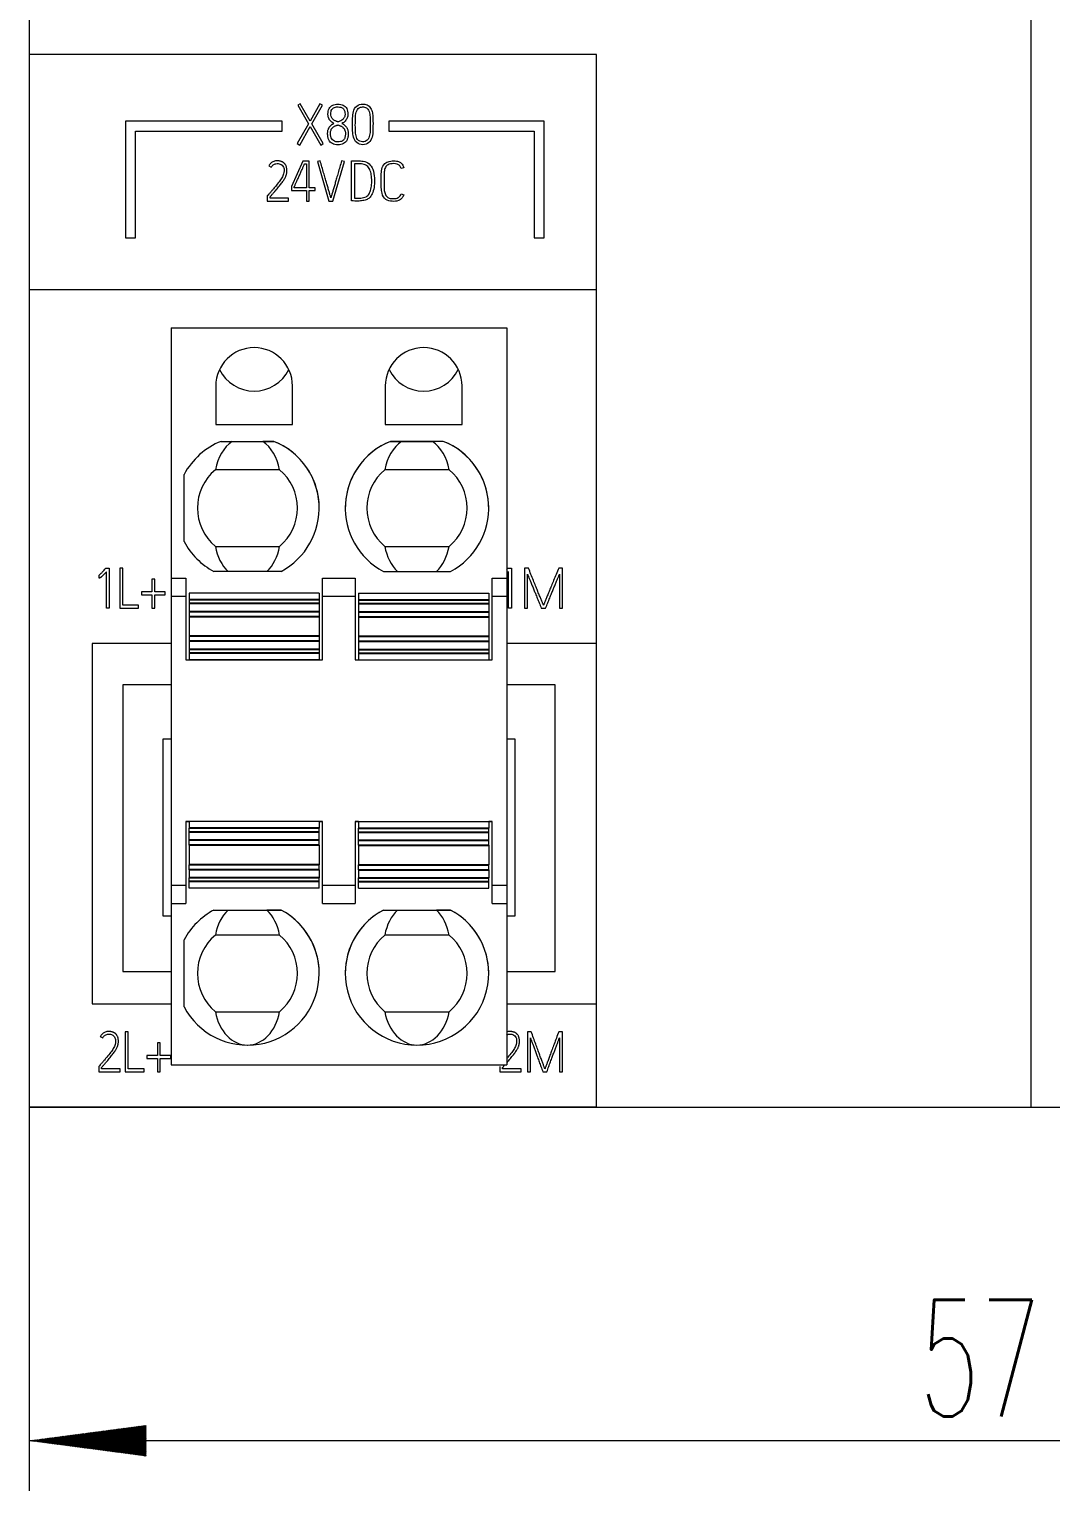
# Model space of a CAD drawing. Header units: millimetres. Extents: x 0 to 594, y 0 to 420.
# Drawn here: x 255.42 to 286.03, y 229.15 to 272.97 of the extents above; entities that cross this region are included whole.
import ezdxf

# ---------------------------------------------------------------- set-up
doc = ezdxf.new("R2010")
doc.units = ezdxf.units.MM
doc.layers.add('1', color=7, linetype='Continuous')
doc.layers.add('106', color=7, linetype='Continuous')
doc.styles.add('latin_extended', font='simplex.shx')

msp = doc.modelspace()

# ---------------------------------------------------------------- hatches: boundary and pattern name
at = {"layer": '106', "linetype": 'Continuous', "lineweight": 13}
h = msp.add_hatch(dxfattribs=at)
h.set_pattern_fill('ANSI31', scale=0.0062, style=0)
h.paths.add_polyline_path([(255.418, 230.654), (258.918, 231.114), (258.918, 230.193)], flags=0)

# ---------------------------------------------------------------- linework, layer by layer
at = {"layer": '1', "color": 7, "linetype": 'Continuous', "lineweight": 13}
for p, q in [((255.418, 354.554), (255.418, 272.212)), ((285.448, 240.654), (285.448, 286.483)), ((255.418, 272.212), (255.418, 265.154)), ((255.418, 272.212), (255.418, 272.212)), ((272.418, 272.212), (255.418, 272.212)), ((272.418, 272.212), (255.418, 272.212)), ((272.418, 272.212), (272.418, 272.212)), ((272.418, 240.654), (272.418, 272.212)), ((263.536, 270.735), (263.464, 270.694)), ((263.464, 270.694), (263.789, 270.133)), ((263.836, 270.216), (263.536, 270.735)), ((264.13, 270.735), (263.836, 270.216)), ((263.886, 270.131), (264.205, 270.694)), ((264.205, 270.694), (264.13, 270.735)), ((258.3, 270.217), (258.3, 266.718)), ((263.001, 270.217), (258.3, 270.217)), ((258.6, 266.718), (258.6, 269.915)), ((258.6, 269.915), (263.001, 269.915)), ((263.001, 269.915), (263.001, 270.217)), ((263.789, 270.133), (263.451, 269.539)), ((263.524, 269.497), (263.837, 270.048)), ((263.837, 270.048), (264.157, 269.497)), ((264.23, 269.539), (263.886, 270.131)), ((266.199, 270.216), (266.199, 269.914)), ((270.851, 270.216), (266.199, 270.216)), ((266.199, 269.914), (270.551, 269.914)), ((270.551, 269.914), (270.551, 266.717)), ((270.851, 266.717), (270.851, 270.216)), ((263.451, 269.539), (263.524, 269.497)), ((264.157, 269.497), (264.23, 269.539)), ((264.136, 269.025), (264.054, 269.002)), ((264.861, 269.002), (264.78, 269.025)), ((262.596, 268.869), (262.671, 268.831)), ((263.613, 269.017), (263.277, 268.258)), ((263.811, 269.017), (263.613, 269.017)), ((263.668, 268.934), (263.726, 268.934)), ((263.726, 268.934), (263.726, 268.218)), ((263.811, 268.218), (263.811, 269.017)), ((264.054, 269.002), (264.4, 267.817)), ((264.517, 267.817), (264.861, 269.002)), ((265.079, 267.825), (265.079, 269.02)), ((265.164, 268.936), (265.164, 267.904)), ((266.644, 268.809), (266.562, 268.789)), ((263.277, 268.258), (263.277, 268.135)), ((263.36, 268.218), (263.36, 268.24)), ((263.726, 268.218), (263.36, 268.218)), ((263.987, 268.218), (263.811, 268.218)), ((263.987, 268.135), (263.987, 268.218)), ((262.551, 267.97), (262.551, 267.817)), ((262.551, 267.817), (263.19, 267.817)), ((262.634, 267.9), (262.634, 267.94)), ((263.19, 267.9), (262.634, 267.9)), ((263.19, 267.817), (263.19, 267.9)), ((263.277, 268.135), (263.726, 268.135)), ((263.726, 268.135), (263.726, 267.817)), ((263.726, 267.817), (263.811, 267.817)), ((263.811, 267.817), (263.811, 268.135)), ((263.811, 268.135), (263.987, 268.135)), ((264.4, 267.817), (264.517, 267.817)), ((266.564, 268.035), (266.642, 268.007)), ((258.3, 266.718), (258.6, 266.718)), ((270.551, 266.717), (270.851, 266.717)), ((255.418, 265.154), (255.418, 240.654)), ((255.418, 265.154), (255.418, 265.154)), ((272.418, 265.154), (255.418, 265.154)), ((272.418, 265.154), (255.418, 265.154)), ((259.668, 264.019), (259.668, 256.514)), ((259.668, 264.019), (269.728, 264.019)), ((269.728, 264.019), (269.728, 256.514)), ((261.008, 262.274), (261.008, 261.124)), ((263.308, 261.124), (263.308, 262.274)), ((266.088, 262.274), (266.088, 261.124)), ((268.388, 261.124), (268.388, 262.274)), ((261.008, 261.124), (263.308, 261.124)), ((266.088, 261.124), (268.388, 261.124)), ((261.169, 260.614), (261.169, 260.614)), ((261.169, 260.614), (262.747, 260.614)), ((261.496, 260.614), (262.419, 260.614)), ((262.747, 260.614), (262.747, 260.614)), ((266.249, 260.614), (266.249, 260.614)), ((267.827, 260.614), (266.249, 260.614)), ((266.576, 260.614), (267.499, 260.614)), ((267.827, 260.614), (267.827, 260.614)), ((260.058, 259.62), (260.058, 259.62)), ((260.058, 257.607), (260.058, 259.62)), ((262.921, 259.764), (260.994, 259.764)), ((260.994, 259.764), (260.994, 259.764)), ((262.921, 259.764), (260.994, 259.764)), ((262.921, 259.764), (262.921, 259.764)), ((268.001, 259.764), (266.074, 259.764)), ((266.074, 259.764), (266.074, 259.764)), ((268.001, 259.764), (266.074, 259.764)), ((268.001, 259.764), (268.001, 259.764)), ((260.994, 257.464), (262.921, 257.464)), ((266.074, 257.464), (268.001, 257.464)), ((257.712, 256.81), (257.817, 256.81)), ((257.817, 256.81), (257.817, 255.615)), ((258.135, 256.815), (258.135, 255.617)), ((258.22, 256.815), (258.135, 256.815)), ((258.22, 255.702), (258.22, 256.815)), ((269.754, 256.81), (269.869, 256.81)), ((269.869, 256.81), (269.869, 255.615)), ((270.259, 256.817), (270.259, 255.617)), ((270.376, 256.817), (270.259, 256.817)), ((271.403, 256.817), (271.284, 256.817)), ((271.403, 255.617), (271.403, 256.817)), ((257.516, 256.514), (257.511, 256.603)), ((257.734, 255.615), (257.734, 256.707)), ((259.179, 256.484), (259.096, 256.484)), ((259.096, 256.484), (259.096, 256.098)), ((259.179, 256.098), (259.179, 256.484)), ((259.668, 256.514), (259.668, 255.968)), ((259.668, 256.514), (260.108, 256.514)), ((260.108, 256.514), (260.108, 255.968)), ((262.964, 256.714), (260.951, 256.714)), ((264.208, 255.968), (264.208, 256.514)), ((264.208, 256.514), (265.188, 256.514)), ((265.188, 256.514), (265.188, 255.968)), ((266.031, 256.714), (268.044, 256.714)), ((269.288, 256.514), (269.728, 256.514)), ((269.288, 255.968), (269.288, 256.514)), ((269.728, 256.514), (269.728, 255.968)), ((269.777, 255.615), (269.777, 256.707)), ((270.352, 255.617), (270.352, 256.631)), ((271.31, 256.634), (271.31, 255.617)), ((258.783, 256.098), (258.783, 256.013)), ((259.096, 256.098), (258.783, 256.098)), ((258.783, 256.013), (259.096, 256.013)), ((258.783, 256.013), (258.783, 256.013)), ((258.783, 256.013), (259.096, 256.013)), ((259.096, 256.013), (259.096, 256.013)), ((259.096, 256.013), (259.096, 255.617)), ((259.495, 256.098), (259.179, 256.098)), ((259.179, 256.013), (259.179, 256.013)), ((259.179, 256.013), (259.495, 256.013)), ((259.179, 255.617), (259.179, 256.013)), ((259.179, 256.013), (259.495, 256.013)), ((259.495, 256.013), (259.495, 256.098)), ((259.495, 256.013), (259.495, 256.013)), ((259.668, 255.968), (259.668, 247.31)), ((259.668, 255.968), (260.108, 255.968)), ((260.108, 255.968), (260.108, 254.064)), ((260.208, 256.064), (260.208, 255.864)), ((264.108, 256.064), (260.208, 256.064)), ((264.108, 256.064), (264.108, 255.864)), ((264.208, 255.968), (265.188, 255.968)), ((264.208, 254.064), (264.208, 255.968)), ((265.188, 255.968), (265.188, 254.064)), ((265.288, 256.064), (265.288, 255.864)), ((265.288, 256.064), (269.188, 256.064)), ((269.188, 256.064), (269.188, 255.864)), ((269.288, 254.064), (269.288, 255.968)), ((269.288, 255.968), (269.728, 255.968)), ((269.728, 255.968), (269.728, 247.31)), ((257.817, 255.615), (257.734, 255.615)), ((257.734, 255.615), (257.734, 255.615)), ((257.817, 255.615), (257.734, 255.615)), ((257.817, 255.615), (257.817, 255.615)), ((258.135, 255.617), (258.696, 255.617)), ((258.135, 255.617), (258.696, 255.617)), ((258.135, 255.617), (258.135, 255.617)), ((258.696, 255.702), (258.22, 255.702)), ((258.696, 255.617), (258.696, 255.702)), ((258.696, 255.617), (258.696, 255.617)), ((259.096, 255.617), (259.179, 255.617)), ((259.096, 255.617), (259.096, 255.617)), ((259.096, 255.617), (259.179, 255.617)), ((259.179, 255.617), (259.179, 255.617)), ((260.208, 255.864), (260.208, 255.749)), ((260.208, 255.749), (260.208, 255.505)), ((260.208, 255.505), (260.208, 255.356)), ((264.108, 255.864), (264.108, 255.749)), ((264.108, 255.749), (264.108, 255.505)), ((264.108, 255.505), (264.108, 255.356)), ((265.288, 255.864), (265.288, 255.749)), ((265.288, 255.749), (265.288, 255.505)), ((265.288, 255.505), (265.288, 255.356)), ((269.188, 255.864), (269.188, 255.749)), ((269.188, 255.749), (269.188, 255.505)), ((269.188, 255.505), (269.188, 255.356)), ((269.869, 255.615), (269.777, 255.615)), ((269.777, 255.615), (269.777, 255.615)), ((269.869, 255.615), (269.777, 255.615)), ((269.869, 255.615), (269.869, 255.615)), ((270.259, 255.617), (270.352, 255.617)), ((270.259, 255.617), (270.259, 255.617)), ((270.259, 255.617), (270.352, 255.617)), ((270.352, 255.617), (270.352, 255.617)), ((270.761, 255.617), (270.894, 255.617)), ((270.761, 255.617), (270.761, 255.617)), ((270.761, 255.617), (270.894, 255.617)), ((270.894, 255.617), (270.894, 255.617)), ((271.31, 255.617), (271.403, 255.617)), ((271.31, 255.617), (271.31, 255.617)), ((271.31, 255.617), (271.403, 255.617)), ((271.403, 255.617), (271.403, 255.617)), ((260.208, 255.356), (260.208, 254.771)), ((264.108, 255.356), (264.108, 254.771)), ((265.288, 255.356), (265.288, 254.771)), ((269.188, 255.356), (269.188, 254.771)), ((260.208, 254.771), (260.208, 254.622)), ((260.208, 254.622), (260.208, 254.378)), ((264.108, 254.771), (264.108, 254.622)), ((264.108, 254.622), (264.108, 254.378)), ((265.288, 254.771), (265.288, 254.622)), ((265.288, 254.622), (265.288, 254.378)), ((269.188, 254.771), (269.188, 254.622)), ((269.188, 254.622), (269.188, 254.378)), ((257.304, 254.554), (257.304, 254.554)), ((259.668, 254.554), (257.304, 254.554)), ((257.304, 254.554), (257.304, 243.754)), ((259.668, 254.554), (257.304, 254.554)), ((260.208, 254.378), (260.208, 254.264)), ((260.208, 254.264), (260.208, 254.064)), ((264.108, 254.378), (264.108, 254.264)), ((264.108, 254.264), (264.108, 254.064)), ((265.288, 254.378), (265.288, 254.264)), ((265.288, 254.264), (265.288, 254.064)), ((269.188, 254.378), (269.188, 254.264)), ((269.188, 254.264), (269.188, 254.064)), ((272.418, 254.555), (269.728, 254.555)), ((272.418, 254.555), (269.728, 254.555)), ((260.108, 254.064), (260.208, 254.064)), ((260.208, 254.064), (264.108, 254.064)), ((264.108, 254.064), (260.208, 254.064)), ((264.108, 254.064), (264.208, 254.064)), ((265.188, 254.064), (265.288, 254.064)), ((265.288, 254.064), (269.188, 254.064)), ((265.288, 254.064), (269.188, 254.064)), ((269.188, 254.064), (269.288, 254.064)), ((259.668, 253.319), (258.218, 253.319)), ((258.218, 253.319), (258.218, 244.719)), ((271.178, 253.319), (269.728, 253.319)), ((271.178, 244.719), (271.178, 253.319)), ((259.418, 251.682), (259.418, 251.682)), ((259.668, 251.682), (259.418, 251.682)), ((259.668, 251.682), (259.418, 251.682)), ((259.418, 251.682), (259.418, 246.389)), ((269.978, 251.682), (269.727, 251.682)), ((269.978, 251.682), (269.728, 251.682)), ((269.978, 251.682), (269.978, 251.682)), ((269.978, 246.389), (269.978, 251.682)), ((260.108, 249.214), (260.108, 249.214)), ((260.108, 249.214), (260.208, 249.214)), ((260.108, 249.214), (260.108, 247.31)), ((260.208, 249.214), (260.108, 249.214)), ((260.208, 249.214), (260.208, 249.014)), ((264.108, 249.214), (260.208, 249.214)), ((260.208, 248.899), (260.208, 249.014)), ((260.208, 248.655), (260.208, 248.899)), ((264.108, 249.214), (264.108, 249.014)), ((264.108, 249.214), (264.208, 249.214)), ((264.208, 249.214), (264.108, 249.214)), ((264.108, 248.899), (264.108, 249.014)), ((264.108, 248.655), (264.108, 248.899)), ((264.208, 249.214), (264.208, 249.214)), ((264.208, 247.31), (264.208, 249.214)), ((265.188, 249.214), (265.188, 249.214)), ((265.188, 249.214), (265.288, 249.214)), ((265.188, 249.214), (265.188, 247.31)), ((265.288, 249.214), (265.188, 249.214)), ((265.288, 249.214), (265.288, 249.014)), ((265.288, 249.214), (269.188, 249.214)), ((265.288, 248.899), (265.288, 249.014)), ((265.288, 248.655), (265.288, 248.899)), ((269.188, 249.214), (269.188, 249.014)), ((269.188, 249.214), (269.288, 249.214)), ((269.288, 249.214), (269.188, 249.214)), ((269.188, 248.899), (269.188, 249.014)), ((269.188, 248.655), (269.188, 248.899)), ((269.288, 249.214), (269.288, 249.214)), ((269.288, 247.31), (269.288, 249.214)), ((260.208, 248.506), (260.208, 248.655)), ((260.208, 248.506), (260.208, 247.921)), ((264.108, 248.506), (264.108, 248.655)), ((264.108, 248.506), (264.108, 247.921)), ((265.288, 248.506), (265.288, 248.655)), ((265.288, 248.506), (265.288, 247.921)), ((269.188, 248.506), (269.188, 248.655)), ((269.188, 248.506), (269.188, 247.921)), ((260.208, 247.772), (260.208, 247.921)), ((260.208, 247.772), (260.208, 247.528)), ((264.108, 247.772), (264.108, 247.921)), ((264.108, 247.772), (264.108, 247.528)), ((265.288, 247.772), (265.288, 247.921)), ((265.288, 247.772), (265.288, 247.528)), ((269.188, 247.772), (269.188, 247.921)), ((269.188, 247.772), (269.188, 247.528)), ((259.668, 247.31), (260.108, 247.31)), ((259.668, 247.31), (259.668, 246.764)), ((260.108, 247.31), (260.108, 246.764)), ((260.208, 247.414), (260.208, 247.528)), ((260.208, 247.214), (260.208, 247.414)), ((264.108, 247.214), (260.208, 247.214)), ((264.108, 247.214), (260.208, 247.214)), ((264.108, 247.414), (264.108, 247.528)), ((264.108, 247.214), (264.108, 247.414)), ((264.208, 246.764), (264.208, 247.31)), ((264.208, 247.31), (265.188, 247.31)), ((265.188, 247.31), (265.188, 246.764)), ((265.288, 247.414), (265.288, 247.528)), ((265.288, 247.214), (265.288, 247.414)), ((265.288, 247.214), (269.188, 247.214)), ((265.288, 247.214), (269.188, 247.214)), ((269.188, 247.414), (269.188, 247.528)), ((269.188, 247.214), (269.188, 247.414)), ((269.288, 246.764), (269.288, 247.31)), ((269.288, 247.31), (269.728, 247.31)), ((269.728, 247.31), (269.728, 246.764)), ((259.668, 246.764), (259.668, 241.919)), ((259.668, 246.764), (260.108, 246.764)), ((264.208, 246.764), (265.188, 246.764)), ((269.288, 246.764), (269.728, 246.764)), ((269.728, 246.764), (269.728, 241.919)), ((259.418, 246.389), (259.668, 246.389)), ((260.951, 246.564), (260.951, 246.564)), ((260.951, 246.564), (262.964, 246.564)), ((261.374, 246.564), (262.541, 246.564)), ((262.964, 246.564), (262.964, 246.564)), ((266.031, 246.564), (266.031, 246.564)), ((266.031, 246.564), (268.044, 246.564)), ((266.454, 246.564), (267.621, 246.564)), ((268.044, 246.564), (268.044, 246.564)), ((269.728, 246.389), (269.978, 246.389)), ((262.921, 245.814), (260.994, 245.814)), ((260.994, 245.814), (260.994, 245.814)), ((262.921, 245.814), (260.994, 245.814)), ((262.921, 245.814), (262.921, 245.814)), ((268.001, 245.814), (266.074, 245.814)), ((266.074, 245.814), (266.074, 245.814)), ((268.001, 245.814), (266.074, 245.814)), ((268.001, 245.814), (268.001, 245.814)), ((260.058, 245.67), (260.058, 245.67)), ((260.058, 243.657), (260.058, 245.67)), ((258.218, 244.719), (258.218, 244.719)), ((258.218, 244.719), (259.668, 244.719)), ((258.218, 244.719), (259.668, 244.719)), ((269.727, 244.719), (271.178, 244.719)), ((269.727, 244.719), (271.178, 244.719)), ((271.178, 244.719), (271.178, 244.719)), ((257.304, 243.754), (259.668, 243.754)), ((269.727, 243.754), (272.418, 243.754)), ((260.994, 243.514), (262.921, 243.514)), ((266.074, 243.514), (268.001, 243.514)), ((257.546, 242.769), (257.621, 242.731)), ((257.546, 242.769), (257.546, 242.769)), ((257.546, 242.769), (257.621, 242.731)), ((258.297, 242.915), (258.297, 241.717)), ((258.382, 242.915), (258.297, 242.915)), ((258.382, 241.802), (258.382, 242.915)), ((270.353, 242.917), (270.353, 241.717)), ((270.46, 242.917), (270.353, 242.917)), ((271.394, 242.917), (271.285, 242.917)), ((271.394, 241.717), (271.394, 242.917)), ((257.621, 242.731), (257.621, 242.731)), ((258.09, 242.633), (258.09, 242.633)), ((259.34, 242.584), (259.257, 242.584)), ((259.257, 242.584), (259.257, 242.198)), ((259.34, 242.198), (259.34, 242.584)), ((270.11, 242.633), (270.11, 242.633)), ((270.438, 241.717), (270.438, 242.731)), ((271.309, 242.734), (271.309, 241.717)), ((257.501, 241.87), (257.501, 241.717)), ((258.944, 242.198), (258.944, 242.113)), ((259.257, 242.198), (258.944, 242.198)), ((258.944, 242.113), (259.257, 242.113)), ((258.944, 242.113), (258.944, 242.113)), ((258.944, 242.113), (259.257, 242.113)), ((259.257, 242.113), (259.257, 242.113)), ((259.257, 242.113), (259.257, 241.717)), ((259.656, 242.198), (259.34, 242.198)), ((259.34, 242.113), (259.34, 242.113)), ((259.34, 242.113), (259.656, 242.113)), ((259.34, 241.717), (259.34, 242.113)), ((259.34, 242.113), (259.656, 242.113)), ((259.656, 242.113), (259.656, 242.198)), ((259.656, 242.113), (259.656, 242.113)), ((259.668, 241.919), (259.668, 241.919)), ((259.668, 241.919), (269.728, 241.919)), ((259.668, 241.919), (269.728, 241.919)), ((269.521, 241.87), (269.521, 241.717)), ((269.728, 241.919), (269.728, 241.919)), ((257.501, 241.717), (258.14, 241.717)), ((257.501, 241.717), (257.501, 241.717)), ((257.501, 241.717), (258.14, 241.717)), ((257.584, 241.8), (257.584, 241.84)), ((258.14, 241.8), (257.584, 241.8)), ((258.14, 241.717), (258.14, 241.8)), ((258.14, 241.717), (258.14, 241.717)), ((258.297, 241.717), (258.858, 241.717)), ((258.297, 241.717), (258.858, 241.717)), ((258.297, 241.717), (258.297, 241.717)), ((258.858, 241.802), (258.382, 241.802)), ((258.858, 241.717), (258.858, 241.802)), ((258.858, 241.717), (258.858, 241.717)), ((259.257, 241.717), (259.34, 241.717)), ((259.257, 241.717), (259.257, 241.717)), ((259.257, 241.717), (259.34, 241.717)), ((259.34, 241.717), (259.34, 241.717)), ((269.521, 241.717), (270.16, 241.717)), ((269.521, 241.717), (269.521, 241.717)), ((269.521, 241.717), (270.16, 241.717)), ((269.604, 241.8), (269.604, 241.84)), ((270.16, 241.8), (269.604, 241.8)), ((270.16, 241.717), (270.16, 241.8)), ((270.16, 241.717), (270.16, 241.717)), ((270.353, 241.717), (270.438, 241.717)), ((270.353, 241.717), (270.353, 241.717)), ((270.353, 241.717), (270.438, 241.717)), ((270.438, 241.717), (270.438, 241.717)), ((270.809, 241.717), (270.931, 241.717)), ((270.809, 241.717), (270.809, 241.717)), ((270.809, 241.717), (270.931, 241.717)), ((270.931, 241.717), (270.931, 241.717)), ((271.309, 241.717), (271.394, 241.717)), ((271.309, 241.717), (271.309, 241.717)), ((271.309, 241.717), (271.394, 241.717)), ((271.394, 241.717), (271.394, 241.717)), ((272.418, 240.654), (255.418, 240.654)), ((255.418, 240.654), (255.418, 240.654)), ((255.418, 240.654), (305.418, 240.654)), ((272.418, 240.654), (285.448, 240.654)), ((272.418, 240.654), (272.418, 240.654)), ((285.448, 240.654), (305.418, 240.654))]:
    msp.add_line(p, q, dxfattribs=at)
at = {"layer": '1', "color": 7, "linetype": 'Continuous', "lineweight": 25}
for p, q in [((264.108, 255.864), (260.208, 255.864)), ((264.108, 255.749), (260.208, 255.749)), ((264.108, 255.505), (260.208, 255.505)), ((265.288, 255.864), (269.188, 255.864)), ((265.288, 255.749), (269.188, 255.749)), ((265.288, 255.505), (269.188, 255.505)), ((264.108, 255.356), (260.208, 255.356)), ((265.288, 255.356), (269.188, 255.356)), ((264.108, 254.771), (260.208, 254.771)), ((264.108, 254.622), (260.208, 254.622)), ((265.288, 254.771), (269.188, 254.771)), ((265.288, 254.622), (269.188, 254.622)), ((264.108, 254.378), (260.208, 254.378)), ((264.108, 254.264), (260.208, 254.264)), ((265.288, 254.378), (269.188, 254.378)), ((265.288, 254.264), (269.188, 254.264)), ((264.108, 249.014), (260.208, 249.014)), ((264.108, 248.899), (260.208, 248.899)), ((265.288, 249.014), (269.188, 249.014)), ((265.288, 248.899), (269.188, 248.899)), ((264.108, 248.655), (260.208, 248.655)), ((264.108, 248.506), (260.208, 248.506)), ((265.288, 248.655), (269.188, 248.655)), ((265.288, 248.506), (269.188, 248.506)), ((264.108, 247.921), (260.208, 247.921)), ((264.108, 247.772), (260.208, 247.772)), ((265.288, 247.921), (269.188, 247.921)), ((265.288, 247.772), (269.188, 247.772)), ((264.108, 247.528), (260.208, 247.528)), ((264.108, 247.414), (260.208, 247.414)), ((265.288, 247.528), (269.188, 247.528)), ((265.288, 247.414), (269.188, 247.414))]:
    msp.add_line(p, q, dxfattribs=at)
at = {"layer": '1', "color": 7, "linetype": 'Continuous', "lineweight": 13}
for centre, radius, start, end in [((262.158, 262.274), 1.15, 0, 180), ((262.158, 262.274), 1.15, 360, 180), ((267.238, 262.274), 1.15, 0, 180), ((267.238, 262.274), 1.15, 0, 180), ((261.958, 258.614), 2.15, 111.5289, 152.0945), ((261.958, 258.614), 2.15, 111.5289, 152.0945), ((261.958, 258.614), 2.15, 0.0017, 68.4711), ((261.958, 258.614), 2.15, 297.9055, 68.4711), ((267.038, 258.614), 2.15, 111.5289, 179.9983), ((267.038, 258.614), 2.15, 111.5289, 242.0945), ((267.038, 258.614), 2.15, 0.0017, 68.4711), ((267.038, 258.614), 2.15, 297.9055, 68.4711), ((261.958, 258.614), 1.5, 129.9445, 180), ((261.958, 258.614), 1.5, 129.9445, 230.0555), ((261.958, 258.614), 1.5, 0, 50.0555), ((261.958, 258.614), 1.5, 309.9445, 50.0555), ((267.038, 258.614), 1.5, 129.9445, 180), ((267.038, 258.614), 1.5, 129.9445, 230.0555), ((267.038, 258.614), 1.5, 0, 50.0555), ((267.038, 258.614), 1.5, 309.9445, 50.0555), ((261.958, 258.614), 2.15, 207.9055, 242.0945), ((261.958, 244.664), 2.15, 117.9055, 152.0945), ((261.958, 244.664), 2.15, 207.9055, 62.0945), ((261.958, 244.664), 2.15, 117.9055, 152.0945), ((261.958, 244.664), 2.15, 359.9996, 62.0945), ((267.038, 244.664), 2.15, 117.9055, 180.0004), ((267.038, 244.664), 2.15, 117.9055, 62.0945), ((267.038, 244.664), 2.15, 359.9996, 62.0945), ((261.958, 244.664), 1.5, 129.9445, 180), ((261.958, 244.664), 1.5, 129.9445, 230.0555), ((261.958, 244.664), 1.5, 0, 50.0555), ((261.958, 244.664), 1.5, 309.9445, 50.0555), ((267.038, 244.664), 1.5, 129.9445, 180), ((267.038, 244.664), 1.5, 129.9445, 230.0555), ((267.038, 244.664), 1.5, 0, 50.0555), ((267.038, 244.664), 1.5, 309.9445, 50.0555)]:
    msp.add_arc(centre, radius, start, end, dxfattribs=at)
for centre, major_axis, ratio, start_param, end_param in [((262.158, 263.269), (0, 1.15), 1, 2.018203, 3.141593), ((262.158, 263.269), (0, 1.15), 1, 3.141593, 4.264982), ((267.238, 263.269), (0, 1.15), 1, 2.018203, 3.141593), ((267.238, 263.269), (0, 1.15), 1, 3.141593, 4.264982), ((261.958, 259.461), (0, 1.303), 0.759934, 0.484552, 1.336089), ((261.958, 259.461), (0, 1.303), 0.759934, 4.947096, 5.798633), ((267.038, 259.461), (0, 1.303), 0.759934, 0.484552, 1.336089), ((267.038, 259.461), (0, 1.303), 0.759934, 4.947096, 5.798633), ((261.958, 257.767), (0, 1.303), 0.759934, 1.805503, 2.511783), ((261.958, 257.767), (0, 1.303), 0.759934, 3.771402, 4.477682), ((267.038, 257.767), (0, 1.303), 0.759934, 1.805503, 2.511783), ((267.038, 257.767), (0, 1.303), 0.759934, 3.771402, 4.477682), ((261.958, 245.511), (0, 1.303), 0.759934, 0.62981, 1.336089), ((261.958, 245.511), (0, 1.303), 0.759934, 4.947096, 5.653375), ((267.038, 245.511), (0, 1.303), 0.759934, 0.62981, 1.336089), ((267.038, 245.511), (0, 1.303), 0.759934, 4.947096, 5.653375), ((261.958, 243.817), (0, 1.303), 0.759934, 1.805503, 3.141593), ((261.958, 243.817), (0, 1.303), 0.759934, 3.141593, 4.477682), ((267.038, 243.817), (0, 1.303), 0.759934, 1.805503, 3.141593), ((267.038, 243.817), (0, 1.303), 0.759934, 3.141593, 4.477682)]:
    msp.add_ellipse(centre, major_axis=major_axis, ratio=ratio, start_param=start_param, end_param=end_param, dxfattribs=at)
for points, knots in [([(264.548, 270.146), (264.541, 270.15), (264.527, 270.158), (264.505, 270.171), (264.484, 270.186), (264.464, 270.203), (264.445, 270.222), (264.427, 270.243), (264.41, 270.266), (264.397, 270.293), (264.385, 270.321), (264.376, 270.353), (264.371, 270.388), (264.369, 270.443), (264.375, 270.513), (264.401, 270.592), (264.449, 270.653), (264.511, 270.696), (264.586, 270.721), (264.668, 270.728), (264.751, 270.721), (264.827, 270.695), (264.89, 270.652), (264.936, 270.589), (264.963, 270.509), (264.97, 270.432), (264.964, 270.364), (264.948, 270.31), (264.921, 270.261), (264.885, 270.215), (264.841, 270.176), (264.807, 270.154), (264.789, 270.145)], [0, 0, 0, 0, 0.014556, 0.029567, 0.045073, 0.06094, 0.077119, 0.093748, 0.110887, 0.128668, 0.147296, 0.166948, 0.187898, 0.210413, 0.266348, 0.314631, 0.359149, 0.40325, 0.449199, 0.499993, 0.551851, 0.598383, 0.642757, 0.687636, 0.736493, 0.793087, 0.826472, 0.85944, 0.893283, 0.927929, 0.963171, 1, 1, 1, 1]), ([(264.662, 270.193), (264.669, 270.191), (264.692, 270.191), (264.73, 270.213), (264.789, 270.237), (264.846, 270.298), (264.885, 270.375), (264.883, 270.465), (264.868, 270.535), (264.825, 270.597), (264.76, 270.633), (264.688, 270.642), (264.623, 270.639), (264.567, 270.627), (264.515, 270.599), (264.478, 270.553), (264.46, 270.498), (264.452, 270.426), (264.461, 270.346), (264.5, 270.283), (264.545, 270.246), (264.579, 270.226), (264.608, 270.213), (264.632, 270.203), (264.649, 270.197), (264.659, 270.194), (264.662, 270.193)], [0, 0, 0, 0, 0.015625, 0.046875, 0.09375, 0.15625, 0.21875, 0.28125, 0.34375, 0.375, 0.4375, 0.5, 0.53125, 0.578125, 0.625, 0.65625, 0.703125, 0.75, 0.8125, 0.875, 0.90625, 0.9375, 0.960938, 0.976562, 0.992188, 1, 1, 1, 1]), ([(265.364, 270.721), (265.299, 270.709), (265.176, 270.647), (265.113, 270.448), (265.104, 270.227), (265.104, 270.002), (265.113, 269.78), (265.181, 269.587), (265.361, 269.488), (265.568, 269.521), (265.695, 269.687), (265.718, 269.881), (265.719, 270.104), (265.722, 270.313), (265.699, 270.503), (265.638, 270.642), (265.512, 270.723), (265.412, 270.729), (265.364, 270.721)], [0, 0, 0, 0, 0.0625, 0.125, 0.1875, 0.28125, 0.34375, 0.40625, 0.46875, 0.53125, 0.59375, 0.65625, 0.71875, 0.8125, 0.859375, 0.90625, 0.953125, 1, 1, 1, 1]), ([(265.567, 270.571), (265.541, 270.602), (265.467, 270.646), (265.357, 270.641), (265.247, 270.582), (265.191, 270.419), (265.192, 270.21), (265.188, 269.995), (265.201, 269.818), (265.238, 269.642), (265.4, 269.576), (265.568, 269.62), (265.626, 269.795), (265.636, 269.944), (265.636, 270.105), (265.637, 270.267), (265.628, 270.42), (265.601, 270.53), (265.567, 270.571)], [0, 0, 0, 0, 0.046875, 0.09375, 0.125, 0.1875, 0.28125, 0.375, 0.4375, 0.5, 0.5625, 0.625, 0.6875, 0.75, 0.8125, 0.875, 0.9375, 1, 1, 1, 1]), ([(264.789, 270.145), (264.797, 270.141), (264.812, 270.133), (264.834, 270.119), (264.856, 270.104), (264.878, 270.087), (264.898, 270.066), (264.917, 270.043), (264.934, 270.017), (264.949, 269.988), (264.962, 269.957), (264.971, 269.922), (264.976, 269.884), (264.979, 269.821), (264.973, 269.742), (264.947, 269.652), (264.9, 269.584), (264.836, 269.537), (264.756, 269.51), (264.668, 269.503), (264.58, 269.51), (264.501, 269.537), (264.437, 269.584), (264.39, 269.653), (264.364, 269.743), (264.359, 269.823), (264.361, 269.885), (264.366, 269.923), (264.375, 269.958), (264.387, 269.989), (264.401, 270.017), (264.417, 270.043), (264.435, 270.066), (264.455, 270.087), (264.477, 270.105), (264.5, 270.121), (264.524, 270.134), (264.54, 270.143), (264.548, 270.146)], [0, 0, 0, 0, 0.013971, 0.028402, 0.043336, 0.058719, 0.0746, 0.091138, 0.108303, 0.126121, 0.144793, 0.164595, 0.185892, 0.208937, 0.268471, 0.31829, 0.36183, 0.40395, 0.448807, 0.499659, 0.550001, 0.594568, 0.636606, 0.68023, 0.730342, 0.790387, 0.813379, 0.834502, 0.85399, 0.872294, 0.889768, 0.906584, 0.922873, 0.938755, 0.95442, 0.969879, 0.985049, 1, 1, 1, 1]), ([(264.685, 270.095), (264.677, 270.098), (264.661, 270.1), (264.639, 270.089), (264.612, 270.082), (264.584, 270.069), (264.549, 270.051), (264.5, 270.017), (264.463, 269.963), (264.445, 269.885), (264.442, 269.806), (264.464, 269.696), (264.545, 269.609), (264.657, 269.585), (264.751, 269.594), (264.842, 269.635), (264.885, 269.726), (264.894, 269.82), (264.892, 269.899), (264.869, 269.968), (264.836, 270.013), (264.799, 270.042), (264.768, 270.061), (264.745, 270.072), (264.724, 270.081), (264.709, 270.087), (264.696, 270.092), (264.689, 270.094), (264.685, 270.095)], [0, 0, 0, 0, 0.015625, 0.03125, 0.046875, 0.070312, 0.09375, 0.125, 0.1875, 0.21875, 0.28125, 0.34375, 0.4375, 0.5, 0.5625, 0.625, 0.6875, 0.75, 0.8125, 0.84375, 0.890625, 0.921875, 0.9375, 0.960938, 0.972656, 0.984375, 0.992188, 1, 1, 1, 1]), ([(264.458, 267.917), (264.457, 267.922), (264.453, 267.935), (264.446, 267.959), (264.436, 267.991), (264.424, 268.031), (264.411, 268.077), (264.396, 268.127), (264.38, 268.183), (264.363, 268.243), (264.345, 268.306), (264.326, 268.371), (264.307, 268.437), (264.277, 268.535), (264.239, 268.669), (264.188, 268.843), (264.153, 268.963), (264.136, 269.025)], [0, 0, 0, 0, 0.013272, 0.034859, 0.06476, 0.101229, 0.142516, 0.188621, 0.238884, 0.292645, 0.349905, 0.409112, 0.468717, 0.528719, 0.675164, 0.832258, 1, 1, 1, 1]), ([(264.78, 269.025), (264.761, 268.963), (264.726, 268.843), (264.676, 268.669), (264.637, 268.535), (264.609, 268.437), (264.591, 268.371), (264.572, 268.305), (264.554, 268.243), (264.536, 268.183), (264.52, 268.127), (264.505, 268.077), (264.491, 268.031), (264.48, 267.991), (264.471, 267.959), (264.464, 267.935), (264.46, 267.922), (264.458, 267.917)], [0, 0, 0, 0, 0.167989, 0.325145, 0.471471, 0.531274, 0.590769, 0.649955, 0.70726, 0.76111, 0.811506, 0.857719, 0.899023, 0.935417, 0.96522, 0.986746, 1, 1, 1, 1]), ([(266.642, 268.007), (266.631, 267.972), (266.594, 267.901), (266.47, 267.812), (266.29, 267.801), (266.077, 267.843), (265.982, 268.038), (265.963, 268.234), (265.968, 268.416), (265.965, 268.6), (265.973, 268.777), (266.051, 268.945), (266.215, 269.021), (266.371, 269.031), (266.512, 269), (266.608, 268.918), (266.636, 268.852), (266.644, 268.809)], [0, 0, 0, 0, 0.042619, 0.09857, 0.176963, 0.258897, 0.346044, 0.416127, 0.503322, 0.567882, 0.641493, 0.719953, 0.779101, 0.852229, 0.910077, 0.950982, 1, 1, 1, 1]), ([(262.671, 268.831), (262.686, 268.861), (262.723, 268.908), (262.822, 268.947), (262.945, 268.942), (263.049, 268.849), (263.059, 268.73), (263.044, 268.618), (262.988, 268.507), (262.901, 268.384), (262.809, 268.271), (262.725, 268.172), (262.658, 268.094), (262.602, 268.029), (262.566, 267.987), (262.551, 267.97)], [0, 0, 0, 0, 0.062289, 0.122724, 0.207859, 0.30102, 0.376075, 0.439974, 0.529491, 0.624524, 0.74621, 0.825357, 0.888198, 0.954618, 1, 1, 1, 1]), ([(262.634, 267.94), (262.652, 267.962), (262.688, 268.004), (262.741, 268.066), (262.793, 268.127), (262.843, 268.186), (262.89, 268.243), (262.935, 268.298), (262.976, 268.35), (263.013, 268.4), (263.046, 268.447), (263.073, 268.491), (263.096, 268.533), (263.11, 268.568), (263.121, 268.597), (263.128, 268.623), (263.133, 268.649), (263.137, 268.677), (263.14, 268.706), (263.141, 268.735), (263.139, 268.766), (263.135, 268.798), (263.129, 268.83), (263.12, 268.861), (263.106, 268.89), (263.092, 268.913), (263.079, 268.93), (263.068, 268.942), (263.055, 268.955), (263.041, 268.968), (263.025, 268.979), (263.006, 268.989), (262.986, 268.999), (262.963, 269.007), (262.938, 269.014), (262.911, 269.02), (262.882, 269.023), (262.825, 269.025), (262.744, 269.015), (262.653, 268.958), (262.611, 268.902), (262.596, 268.869)], [0, 0, 0, 0, 0.048004, 0.095097, 0.141278, 0.185999, 0.228718, 0.269437, 0.307815, 0.343526, 0.376603, 0.406725, 0.433635, 0.457492, 0.472108, 0.48732, 0.503186, 0.519426, 0.535765, 0.552259, 0.57073, 0.589215, 0.607835, 0.62639, 0.644811, 0.663394, 0.672373, 0.68198, 0.692247, 0.70311, 0.714574, 0.726746, 0.739692, 0.753474, 0.768167, 0.783918, 0.800939, 0.819353, 0.881523, 0.938661, 1, 1, 1, 1]), ([(263.36, 268.24), (263.361, 268.242), (263.365, 268.251), (263.373, 268.268), (263.385, 268.296), (263.401, 268.331), (263.419, 268.372), (263.44, 268.418), (263.462, 268.467), (263.485, 268.52), (263.51, 268.575), (263.534, 268.631), (263.558, 268.684), (263.581, 268.736), (263.602, 268.783), (263.621, 268.827), (263.638, 268.865), (263.651, 268.896), (263.661, 268.918), (263.666, 268.93), (263.668, 268.934)], [0, 0, 0, 0, 0.010734, 0.036404, 0.077011, 0.128795, 0.187998, 0.254619, 0.326966, 0.403344, 0.483752, 0.564544, 0.642072, 0.716335, 0.785641, 0.848294, 0.904294, 0.950045, 0.981947, 1, 1, 1, 1]), ([(265.079, 269.02), (265.14, 269.023), (265.256, 269.022), (265.437, 269.021), (265.615, 268.946), (265.736, 268.754), (265.768, 268.52), (265.766, 268.281), (265.724, 268.085), (265.65, 267.94), (265.54, 267.857), (265.412, 267.827), (265.287, 267.814), (265.175, 267.816), (265.11, 267.822), (265.079, 267.825)], [0, 0, 0, 0, 0.083852, 0.159566, 0.247919, 0.33475, 0.458585, 0.567366, 0.662055, 0.732764, 0.785016, 0.84628, 0.910981, 0.956956, 1, 1, 1, 1]), ([(265.164, 267.904), (265.195, 267.902), (265.261, 267.901), (265.377, 267.908), (265.508, 267.927), (265.615, 268.036), (265.665, 268.184), (265.686, 268.365), (265.68, 268.551), (265.648, 268.724), (265.576, 268.859), (265.444, 268.933), (265.303, 268.935), (265.208, 268.938), (265.164, 268.936)], [0, 0, 0, 0, 0.053086, 0.11174, 0.200538, 0.272073, 0.359751, 0.462843, 0.583481, 0.677959, 0.76285, 0.835716, 0.924928, 1, 1, 1, 1]), ([(266.562, 268.789), (266.555, 268.824), (266.53, 268.881), (266.442, 268.935), (266.343, 268.941), (266.251, 268.936), (266.155, 268.91), (266.078, 268.822), (266.05, 268.686), (266.051, 268.532), (266.051, 268.392), (266.051, 268.26), (266.054, 268.139), (266.084, 268.013), (266.168, 267.9), (266.309, 267.891), (266.442, 267.892), (266.532, 267.96), (266.557, 268.013), (266.564, 268.035)], [0, 0, 0, 0, 0.048188, 0.096134, 0.14604, 0.197171, 0.235896, 0.293079, 0.361886, 0.44297, 0.526927, 0.572816, 0.644405, 0.709447, 0.76758, 0.842372, 0.90948, 0.967027, 1, 1, 1, 1]), ([(261.169, 260.614), (261.22, 260.614), (261.273, 260.614), (261.382, 260.614), (261.438, 260.614), (261.496, 260.614)], [0, 0, 0, 0, 0.5, 0.5, 1, 1, 1, 1]), ([(262.747, 260.614), (262.695, 260.614), (262.642, 260.614), (262.533, 260.614), (262.477, 260.614), (262.419, 260.614)], [0, 0, 0, 0, 0.5, 0.5, 1, 1, 1, 1]), ([(266.249, 260.614), (266.3, 260.614), (266.353, 260.614), (266.462, 260.614), (266.518, 260.614), (266.576, 260.614)], [0, 0, 0, 0, 0.5, 0.5, 1, 1, 1, 1]), ([(267.827, 260.614), (267.775, 260.614), (267.722, 260.614), (267.613, 260.614), (267.557, 260.614), (267.499, 260.614)], [0, 0, 0, 0, 0.5, 0.5, 1, 1, 1, 1]), ([(257.511, 256.603), (257.538, 256.627), (257.59, 256.675), (257.655, 256.746), (257.696, 256.791), (257.712, 256.81)], [0, 0, 0, 0, 0.370907, 0.734935, 1, 1, 1, 1]), ([(270.83, 255.702), (270.828, 255.706), (270.823, 255.717), (270.814, 255.738), (270.802, 255.768), (270.786, 255.806), (270.768, 255.85), (270.747, 255.9), (270.724, 255.955), (270.7, 256.015), (270.674, 256.078), (270.648, 256.144), (270.621, 256.211), (270.581, 256.312), (270.524, 256.449), (270.452, 256.629), (270.402, 256.753), (270.376, 256.817)], [0, 0, 0, 0, 0.010559, 0.029647, 0.057275, 0.091833, 0.131707, 0.176898, 0.226638, 0.280158, 0.337461, 0.397009, 0.457271, 0.518246, 0.666648, 0.827232, 1, 1, 1, 1]), ([(271.284, 256.817), (271.258, 256.753), (271.208, 256.629), (271.135, 256.449), (271.078, 256.312), (271.037, 256.212), (271.009, 256.144), (270.982, 256.078), (270.957, 256.015), (270.932, 255.955), (270.91, 255.9), (270.889, 255.85), (270.871, 255.806), (270.856, 255.768), (270.844, 255.738), (270.836, 255.717), (270.832, 255.706), (270.83, 255.702)], [0, 0, 0, 0, 0.172835, 0.333615, 0.48234, 0.543631, 0.604084, 0.663697, 0.721001, 0.774523, 0.824264, 0.869424, 0.909203, 0.943602, 0.971009, 0.989808, 1, 1, 1, 1]), ([(257.734, 256.707), (257.721, 256.693), (257.696, 256.666), (257.661, 256.63), (257.632, 256.6), (257.607, 256.576), (257.586, 256.556), (257.569, 256.541), (257.555, 256.53), (257.544, 256.522), (257.534, 256.518), (257.527, 256.516), (257.521, 256.515), (257.518, 256.514), (257.516, 256.514)], [0, 0, 0, 0, 0.200504, 0.370797, 0.510902, 0.6264, 0.722885, 0.800448, 0.861213, 0.907383, 0.939504, 0.963232, 0.983337, 1, 1, 1, 1]), ([(269.777, 256.707), (269.763, 256.693), (269.746, 256.677), (269.73, 256.661), (269.728, 256.659)], [0, 0, 0, 0, 0.901553, 1, 1, 1, 1]), ([(270.352, 256.631), (270.356, 256.621), (270.364, 256.601), (270.377, 256.567), (270.393, 256.528), (270.411, 256.484), (270.43, 256.437), (270.451, 256.387), (270.472, 256.334), (270.494, 256.279), (270.517, 256.222), (270.54, 256.164), (270.563, 256.107), (270.598, 256.023), (270.643, 255.91), (270.701, 255.766), (270.74, 255.667), (270.761, 255.617)], [0, 0, 0, 0, 0.027776, 0.061094, 0.099956, 0.143246, 0.189848, 0.239764, 0.292303, 0.346778, 0.403187, 0.46033, 0.517001, 0.573201, 0.708843, 0.851109, 1, 1, 1, 1]), ([(270.894, 255.617), (270.915, 255.668), (270.955, 255.767), (271.014, 255.913), (271.061, 256.026), (271.095, 256.111), (271.119, 256.169), (271.142, 256.227), (271.165, 256.284), (271.188, 256.339), (271.21, 256.392), (271.23, 256.442), (271.25, 256.489), (271.268, 256.533), (271.284, 256.571), (271.298, 256.605), (271.306, 256.625), (271.31, 256.634)], [0, 0, 0, 0, 0.150077, 0.292941, 0.42859, 0.485307, 0.542249, 0.599417, 0.655701, 0.70999, 0.762285, 0.811971, 0.858431, 0.901668, 0.940343, 0.97312, 1, 1, 1, 1]), ([(260.951, 246.564), (261.017, 246.564), (261.085, 246.564), (261.225, 246.564), (261.298, 246.564), (261.374, 246.564)], [0, 0, 0, 0, 0.5, 0.5, 1, 1, 1, 1]), ([(262.964, 246.564), (262.898, 246.564), (262.83, 246.564), (262.69, 246.564), (262.617, 246.564), (262.541, 246.564)], [0, 0, 0, 0, 0.5, 0.5, 1, 1, 1, 1]), ([(266.031, 246.564), (266.097, 246.564), (266.165, 246.564), (266.305, 246.564), (266.378, 246.564), (266.454, 246.564)], [0, 0, 0, 0, 0.5, 0.5, 1, 1, 1, 1]), ([(268.044, 246.564), (267.978, 246.564), (267.91, 246.564), (267.77, 246.564), (267.697, 246.564), (267.621, 246.564)], [0, 0, 0, 0, 0.5, 0.5, 1, 1, 1, 1]), ([(257.621, 242.731), (257.636, 242.761), (257.673, 242.808), (257.772, 242.847), (257.895, 242.842), (257.999, 242.749), (258.009, 242.63), (257.994, 242.518), (257.938, 242.407), (257.851, 242.284), (257.759, 242.171), (257.675, 242.072), (257.608, 241.994), (257.552, 241.929), (257.516, 241.887), (257.501, 241.87)], [0, 0, 0, 0, 0.062289, 0.122724, 0.207859, 0.30102, 0.376075, 0.439974, 0.529491, 0.624524, 0.74621, 0.825357, 0.888198, 0.954618, 1, 1, 1, 1]), ([(257.584, 241.84), (257.602, 241.862), (257.638, 241.904), (257.691, 241.966), (257.743, 242.027), (257.793, 242.086), (257.84, 242.143), (257.885, 242.198), (257.926, 242.25), (257.963, 242.3), (257.996, 242.347), (258.023, 242.391), (258.046, 242.433), (258.06, 242.468), (258.071, 242.497), (258.078, 242.523), (258.083, 242.549), (258.087, 242.577), (258.09, 242.606), (258.091, 242.635), (258.089, 242.666), (258.085, 242.698), (258.079, 242.73), (258.07, 242.761), (258.056, 242.79), (258.042, 242.813), (258.029, 242.83), (258.018, 242.842), (258.005, 242.855), (257.991, 242.868), (257.975, 242.879), (257.956, 242.889), (257.936, 242.899), (257.913, 242.907), (257.888, 242.914), (257.861, 242.92), (257.832, 242.923), (257.775, 242.925), (257.694, 242.915), (257.603, 242.858), (257.561, 242.802), (257.546, 242.769)], [0, 0, 0, 0, 0.048004, 0.095097, 0.141278, 0.185999, 0.228718, 0.269437, 0.307815, 0.343526, 0.376603, 0.406725, 0.433635, 0.457492, 0.472108, 0.48732, 0.503186, 0.519426, 0.535765, 0.552259, 0.57073, 0.589215, 0.607835, 0.62639, 0.644811, 0.663394, 0.672373, 0.68198, 0.692247, 0.70311, 0.714574, 0.726746, 0.739692, 0.753474, 0.768167, 0.783918, 0.800939, 0.819353, 0.881523, 0.938661, 1, 1, 1, 1]), ([(269.717, 242.814), (269.737, 242.825), (269.799, 242.847), (269.915, 242.842), (270.019, 242.749), (270.029, 242.63), (270.014, 242.518), (269.958, 242.407), (269.871, 242.284), (269.792, 242.187), (269.742, 242.128), (269.731, 242.114)], [0, 0, 0, 0, 0.064527, 0.185247, 0.31735, 0.423779, 0.514387, 0.641322, 0.776079, 0.948629, 1, 1, 1, 1]), ([(269.729, 241.987), (269.74, 242.001), (269.769, 242.034), (269.813, 242.086), (269.86, 242.143), (269.905, 242.198), (269.946, 242.25), (269.983, 242.3), (270.016, 242.347), (270.043, 242.391), (270.066, 242.433), (270.08, 242.468), (270.091, 242.497), (270.098, 242.523), (270.103, 242.549), (270.107, 242.577), (270.11, 242.606), (270.111, 242.635), (270.109, 242.666), (270.105, 242.698), (270.099, 242.73), (270.09, 242.761), (270.076, 242.79), (270.062, 242.813), (270.049, 242.83), (270.038, 242.842), (270.025, 242.855), (270.011, 242.868), (269.995, 242.879), (269.976, 242.889), (269.956, 242.899), (269.933, 242.907), (269.908, 242.914), (269.881, 242.92), (269.852, 242.923), (269.8, 242.925), (269.757, 242.92), (269.727, 242.911)], [0, 0, 0, 0, 0.039847, 0.098491, 0.154509, 0.207905, 0.25823, 0.305058, 0.348432, 0.387932, 0.423219, 0.454503, 0.47367, 0.493618, 0.514423, 0.535718, 0.557143, 0.578773, 0.602994, 0.627234, 0.65165, 0.675981, 0.700138, 0.724505, 0.73628, 0.748878, 0.762342, 0.776586, 0.791619, 0.80758, 0.824556, 0.842629, 0.861896, 0.88255, 0.904871, 0.929017, 1, 1, 1, 1]), ([(270.873, 241.802), (270.871, 241.806), (270.866, 241.817), (270.858, 241.838), (270.847, 241.868), (270.832, 241.906), (270.816, 241.95), (270.797, 242), (270.776, 242.055), (270.754, 242.115), (270.731, 242.178), (270.707, 242.244), (270.682, 242.311), (270.646, 242.412), (270.595, 242.55), (270.529, 242.729), (270.484, 242.853), (270.46, 242.917)], [0, 0, 0, 0, 0.010517, 0.029578, 0.057191, 0.091739, 0.131602, 0.17678, 0.226508, 0.280023, 0.337325, 0.396884, 0.457174, 0.518195, 0.6666, 0.827202, 1, 1, 1, 1]), ([(271.285, 242.917), (271.262, 242.853), (271.216, 242.729), (271.15, 242.549), (271.098, 242.412), (271.06, 242.312), (271.035, 242.244), (271.011, 242.178), (270.988, 242.115), (270.965, 242.055), (270.945, 242), (270.926, 241.95), (270.91, 241.906), (270.896, 241.868), (270.885, 241.838), (270.878, 241.817), (270.874, 241.806), (270.873, 241.802)], [0, 0, 0, 0, 0.172856, 0.333623, 0.482302, 0.543591, 0.604043, 0.663657, 0.720959, 0.774475, 0.824205, 0.869357, 0.90914, 0.943554, 0.970979, 0.989794, 1, 1, 1, 1]), ([(270.438, 242.731), (270.441, 242.721), (270.449, 242.701), (270.461, 242.667), (270.475, 242.628), (270.491, 242.584), (270.509, 242.537), (270.528, 242.487), (270.547, 242.434), (270.567, 242.379), (270.588, 242.322), (270.609, 242.264), (270.63, 242.207), (270.661, 242.123), (270.702, 242.01), (270.755, 241.866), (270.791, 241.767), (270.809, 241.717)], [0, 0, 0, 0, 0.027797, 0.061126, 0.099988, 0.14327, 0.189861, 0.23976, 0.292286, 0.346758, 0.403177, 0.460328, 0.516996, 0.573181, 0.708838, 0.851111, 1, 1, 1, 1]), ([(270.931, 241.717), (270.95, 241.768), (270.986, 241.867), (271.04, 242.013), (271.083, 242.126), (271.113, 242.211), (271.135, 242.269), (271.156, 242.327), (271.177, 242.384), (271.198, 242.439), (271.218, 242.492), (271.236, 242.542), (271.254, 242.589), (271.271, 242.633), (271.285, 242.671), (271.298, 242.705), (271.305, 242.725), (271.309, 242.734)], [0, 0, 0, 0, 0.150097, 0.292972, 0.428623, 0.485357, 0.542309, 0.599481, 0.655764, 0.710053, 0.762346, 0.812025, 0.858473, 0.901688, 0.940344, 0.973115, 1, 1, 1, 1]), ([(269.604, 241.84), (269.622, 241.862), (269.644, 241.887), (269.666, 241.913), (269.67, 241.918)], [0, 0, 0, 0, 0.819931, 1, 1, 1, 1])]:
    msp.add_open_spline(points, degree=3, knots=knots, dxfattribs=at)
msp.add_open_spline([(269.728, 256.784), (269.736, 256.793), (269.745, 256.802), (269.754, 256.81)], degree=3, dxfattribs=at)
at = {"layer": '106', "color": 7, "linetype": 'Continuous', "lineweight": 13}
for p, q in [((255.418, 240.654), (255.418, 229.154)), ((312.418, 230.654), (255.418, 230.654))]:
    msp.add_line(p, q, dxfattribs=at)

# ---------------------------------------------------------------- texts
at = {"layer": '106', "color": 7, "linetype": 'Continuous', "lineweight": 18, "insert": (282.083, 231.382), "char_height": 3.5, "attachment_point": 7, "line_spacing_factor": 0.963855, "style": 'latin_extended'}
msp.add_mtext('\\W0.6087;57', dxfattribs=at)

doc.saveas('drawing.dxf')
